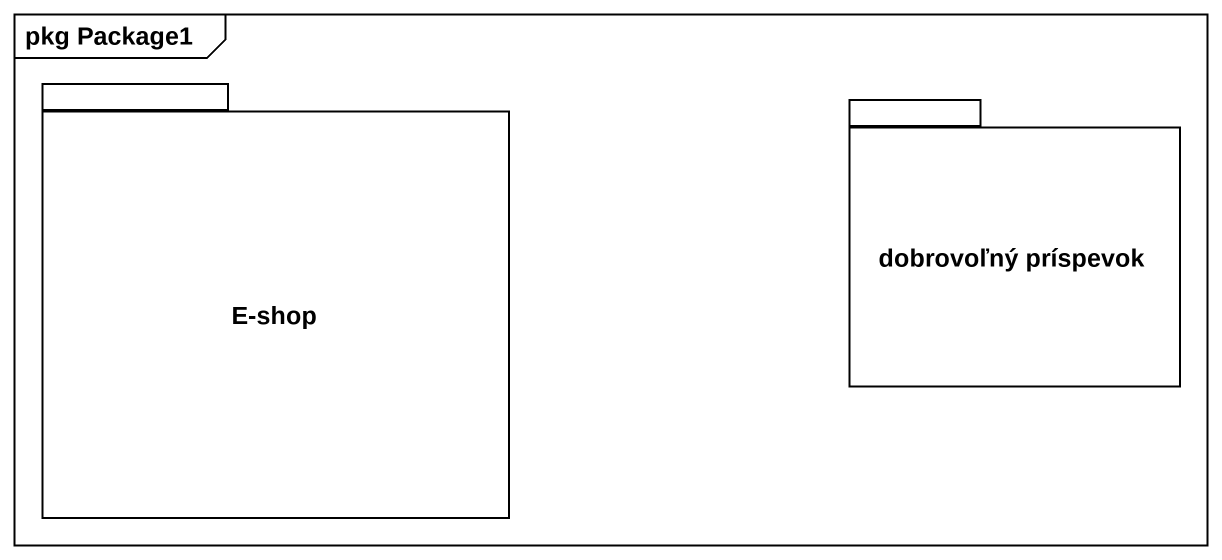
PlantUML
@startuml
mainframe pkg Package1
package "E-shop" as E_shop {
}
package "dobrovoľný príspevok" as dobrovoľný_príspevok {
}
@enduml
